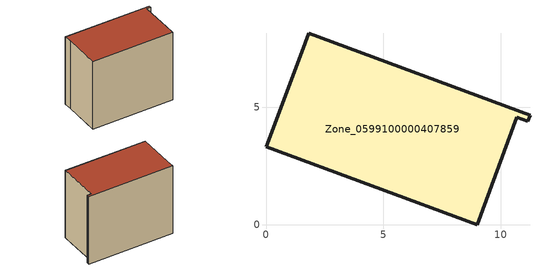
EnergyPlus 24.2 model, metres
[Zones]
Zone_0599100000407859
 floor ground (C_G): 0,3.31 1.53,7.33 1.82,8.14 11.25,4.66 11.15,4.39 10.68,4.57 9,0 z0
 wall outside (C_F): 1.53,7.33 0,3.31 9,0 10.68,4.57 11.15,4.39 11.25,4.66 1.82,8.14 1.53,7.33 z0:8.3
 roof outside (C_R): 11.15,4.39 11.25,4.66 1.82,8.14 1.53,7.33 0,3.31 9,0 10.68,4.57 z8.3
[BUILDING]
Pand.0599100000407859: North Axis=0; Terrain=City; Loads Convergence Tolerance Value=0.04; Temperature Convergence Tolerance Value=0.4; Solar Distribution=FullExterior; Maximum Number of Warmup Days=25; Minimum Number of Warmup Days=1
[Site:Location]
Rotterdam.The.Hague.AP_ZH_NLD Design_Conditions: Latitude=51.96; Longitude=4.45; Time Zone=1; Elevation=-4.5
[SITE:GROUNDTEMPERATURE:BUILDINGSURFACE]
18, 18, 18, 18, 18, 18, 18, 18, 18, 18, 18, 18
[MATERIAL] Thermal Absorptance=0.9; Solar Absorptance=0.7; Visible Absorptance=0.7
Name | Roughness | Thickness | Conductivity | Density | Specific Heat
G.TI.1992-2005 | MediumSmooth | 0.15 | 0.06 | 540 | 1210
F.TI.1992-2005 | Rough | 0.3 | 0.12 | 1920 | 840
R.TI.1992-2005 | MediumRough | 0.2 | 0.08 | 1500 | 1000
[CONSTRUCTION]
C_G: G.TI.1992-2005
C_F: F.TI.1992-2005
C_R: R.TI.1992-2005
[ZONE]
Zone_0599100000407859: Type=1; Multiplier=1; Ceiling Height=Autocalculate; Volume=Autocalculate; Floor Area=autocalculate; Part of Total Floor Area=Yes
[ZONEINFILTRATION:DESIGNFLOWRATE]
Infil_Zone_0599100000407859: Zone or ZoneList or Space or SpaceList=Zone_0599100000407859; Schedule=AlwaysOn; Design Flow Rate Calculation Method=Flow/Area; Flow Rate per Floor Area=0.0015; Constant Term Coefficient=1; Temperature Term Coefficient=0; Velocity Term Coefficient=0; Velocity Squared Term Coefficient=0
[HVACTEMPLATE:ZONE:IDEALLOADSAIRSYSTEM]
Zone_0599100000407859: Maximum Heating Supply Air Temperature=50; Minimum Cooling Supply Air Temperature=13; Maximum Heating Supply Air Humidity Ratio=0.0156; Minimum Cooling Supply Air Humidity Ratio=0.0077; Heating Limit=NoLimit; Cooling Limit=NoLimit; Dehumidification Control Type=ConstantSensibleHeatRatio; Cooling Sensible Heat Ratio=0.7; Dehumidification Setpoint=60; Humidification Control Type=None; Humidification Setpoint=30; Outdoor Air Method=None; Outdoor Air Flow Rate per Person=0.00944; Outdoor Air Flow Rate per Zone Floor Area=0; Outdoor Air Flow Rate per Zone=0; Demand Controlled Ventilation Type=None; Outdoor Air Economizer Type=NoEconomizer; Heat Recovery Type=None; Sensible Heat Recovery Effectiveness=0.7; Latent Heat Recovery Effectiveness=0.65
[ZONECONTROL:THERMOSTAT]
ThermostatControl_Zone_0599100000407859: Zone or ZoneList=Zone_0599100000407859; Control Type Schedule=DualSetpointControlType; Control 1=Thermostat_Zone_0599100000407859; Temperature Difference Between Cutout And Setpoint=0
[THERMOSTATSETPOINT:DUALSETPOINT]
Thermostat_Zone_0599100000407859: Heating Setpoint Temperature Schedule=HeatingSetpoint_Zone_0599100000407859; Cooling Setpoint Temperature Schedule=CoolingSetpoint_Zone_0599100000407859
[SCHEDULE:COMPACT]
HeatingSetpoint_Zone_0599100000407859: Through: 12/31, For: AllDays, Until: 24:00, 21
CoolingSetpoint_Zone_0599100000407859: Through: 12/31, For: AllDays, Until: 24:00, 24
DualSetpointControlType: Through: 12/31, For: AllDays, Until: 24:00, 4
AlwaysOn: Through: 12/31, For: AllDays, Until: 24:00, 1
